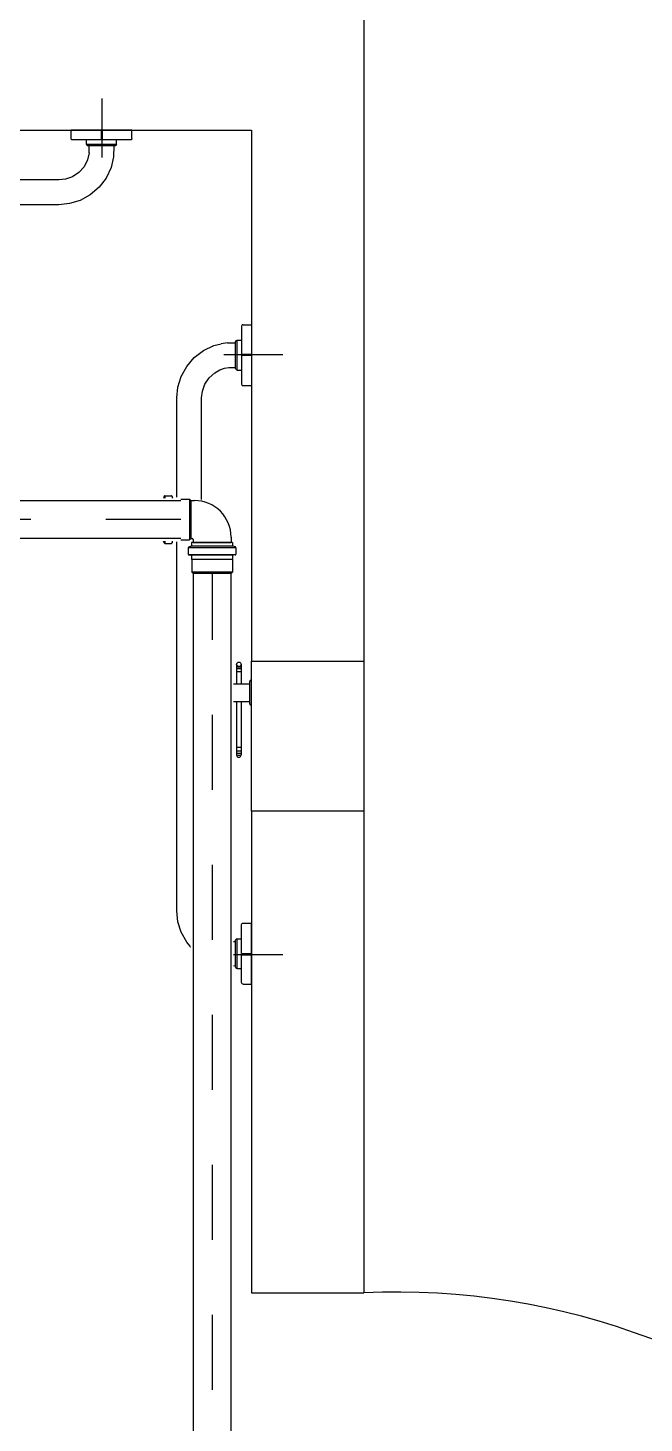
# Model space of a CAD drawing. Header units: inches. Extents: x 542787 to 543192, y 9574025 to 9574373.
# Drawn here: x 543044.643 to 543045.465, y 9574109.376 to 9574111.236 of the extents above; entities that cross this region are included whole.
import ezdxf
from ezdxf.enums import TextEntityAlignment as Align

# ---------------------------------------------------------------- set-up
doc = ezdxf.new("R2010")
doc.units = ezdxf.units.IN
doc.header["$MEASUREMENT"] = 0
doc.linetypes.add('CONTINU', pattern=[0])
doc.linetypes.add('DASHDOT', pattern=[1, 0.5, -0.25, 0, -0.25])
for name, color, linetype in [('EIXO', 8, 'Continuous'), ('I-ARQ', 8, 'Continuous'), ('I-ESGOTO', 6, 'Continuous')]:
    doc.layers.add(name, color=color, linetype=linetype)
doc.styles.add('25', font='ROMANS.SHX', dxfattribs={"width": 0.7, "height": 0.05})

# ---------------------------------------------------------------- blocks, each defined once
blk = doc.blocks.new('*U169')
at = {"color": 2}
blk.add_wipeout([(0.0285, 0), (0.0285, -5.0637), (-0.0285, -5.0637), (-0.0285, 0)], dxfattribs=at)
for p, q in [((-0.025, 0), (-0.025, -5.0637)), ((0.025, 0), (0.025, -5.0637))]:
    blk.add_line(p, q)
at = {"layer": 'EIXO', "linetype": 'DASHDOT', "ltscale": 0.01}
blk.add_line((0, 0), (0, -5.0637), dxfattribs=at)
blk = doc.blocks.new('*U188')
at = {"color": 1, "style": '25'}
for tag, flags, p in [('DESCRICAO', 1, (0, -0.1085)), ('MARCA', 1, (0, -0.1877)), ('QUANT.', 3, (0, -0.2718))]:
    blk.add_attdef(tag, text='', height=0.05, dxfattribs=dict(at, flags=flags)).set_placement(p, align=Align.CENTER)
at = {"color": 2}
blk.add_wipeout([(0.034, 0.049), (0.0295, 0.0494), (0.0295, 0.0554), (0.0293, 0.0554), (0.0293, 0.0709), (0.0262, 0.0718), (-0.0262, 0.0718), (-0.0293, 0.0709), (-0.0293, 0.0541), (-0.0295, 0.0539), (-0.0295, 0.0494), (-0.034, 0.049), (-0.034, 0.035), (-0.0295, 0.0338), (-0.0295, 0.0281), (-0.0275, 0.0281), (-0.0275, 0.0235), (-0.0266, 0.0141), (-0.0235, 0.0037), (-0.0202, -0.0028), (-0.014, -0.011), (-0.0095, -0.0153), (-0.0042, -0.0193), (0.0001, -0.0218), (0.0059, -0.0244), (0.0113, -0.026), (0.019, -0.0273), (0.0235, -0.0275), (0.0276, -0.0275), (0.0294, -0.0293), (0.0462, -0.0293), (0.0464, -0.0295), (0.0509, -0.0295), (0.0513, -0.034), (0.0653, -0.034), (0.0665, -0.0295), (0.07, -0.0295), (0.07, 0.0295), (0.0665, 0.0295), (0.0653, 0.034), (0.0513, 0.034), (0.0509, 0.0295), (0.0449, 0.0295), (0.0449, 0.0293), (0.0295, 0.0293), (0.0295, 0.0338), (0.034, 0.035)], dxfattribs=at)
for p, q in [((-0.0272, 0.07), (-0.0254, 0.0718)), ((-0.0272, 0.0532), (-0.0272, 0.07)), ((-0.0272, 0.07), (0.0271, 0.07)), ((0.0271, 0.07), (0.0253, 0.0718)), ((0.0271, 0.0532), (0.0271, 0.07)), ((-0.0318, 0.0374), (-0.0318, 0.0461)), ((-0.0309, 0.0471), (-0.0283, 0.0474)), ((-0.0308, 0.0469), (0.0308, 0.0469)), ((-0.0308, 0.0374), (0.0308, 0.0374)), ((-0.0274, 0.053), (-0.0272, 0.0532)), ((-0.0274, 0.0484), (-0.0274, 0.053)), ((-0.0272, 0.0532), (0.0271, 0.0532)), ((0.0273, 0.053), (0.0271, 0.0532)), ((0.0273, 0.0484), (0.0273, 0.053)), ((0.0309, 0.0471), (0.0283, 0.0474)), ((0.0318, 0.0374), (0.0318, 0.0461)), ((-0.0311, 0.0364), (-0.0281, 0.0356)), ((-0.0274, 0.0303), (-0.0274, 0.0347)), ((-0.0274, 0.0303), (0.0273, 0.0303)), ((-0.0254, 0.0235), (-0.0254, 0.0303)), ((0.0253, 0.0263), (0.0253, 0.0303)), ((0.0285, 0.0253), (0.0263, 0.0253)), ((0.0273, 0.0303), (0.0273, 0.0347)), ((0.0311, 0.0364), (0.0281, 0.0356)), ((0.0303, 0.0271), (0.0285, 0.0253)), ((0.0303, -0.0272), (0.0303, 0.0271)), ((0.0471, 0.0271), (0.0303, 0.0271)), ((0.0473, 0.0273), (0.0471, 0.0271)), ((0.0471, -0.0272), (0.0471, 0.0271)), ((0.0519, 0.0273), (0.0473, 0.0273)), ((0.0532, 0.0309), (0.0529, 0.0283)), ((0.0534, -0.0308), (0.0534, 0.0308)), ((0.0629, 0.0318), (0.0542, 0.0318)), ((0.0629, -0.0308), (0.0629, 0.0308)), ((0.0639, 0.0311), (0.0647, 0.0281)), ((0.07, 0.0273), (0.0656, 0.0273)), ((0.07, -0.0274), (0.07, 0.0273)), ((0.0285, -0.0254), (0.0235, -0.0254)), ((0.0303, -0.0272), (0.0285, -0.0254)), ((0.0471, -0.0272), (0.0303, -0.0272)), ((0.0473, -0.0274), (0.0471, -0.0272)), ((0.0519, -0.0274), (0.0473, -0.0274)), ((0.0532, -0.0309), (0.0529, -0.0283)), ((0.0629, -0.0318), (0.0542, -0.0318)), ((0.0639, -0.0311), (0.0647, -0.0281)), ((0.07, -0.0274), (0.0656, -0.0274))]:
    blk.add_line(p, q)
at = {"color": 8}
for p, q in [((-0.0254, 0.0718), (0.0253, 0.0718)), ((-0.0274, 0.053), (0.0273, 0.053)), ((-0.0274, 0.0474), (0.0273, 0.0474)), ((-0.0274, 0.0354), (0.0273, 0.0354)), ((0.0253, 0.0303), (-0.0254, 0.0303)), ((0.0285, -0.0254), (0.0285, 0.0253)), ((0.0473, -0.0274), (0.0473, 0.0273)), ((0.0529, -0.0274), (0.0529, 0.0273)), ((0.0649, -0.0274), (0.0649, 0.0273))]:
    blk.add_line(p, q, dxfattribs=at)
for centre, radius, start, end in [((-0.0308, 0.0461), 0.001, 95, 180), ((-0.0308, 0.0374), 0.001, 180, 255), ((-0.0284, 0.0484), 0.001, 275, 0), ((0.0283, 0.0484), 0.001, 180, 265), ((0.0308, 0.0461), 0.001, 0, 85), ((0.0308, 0.0374), 0.001, 285, 0), ((-0.0284, 0.0347), 0.001, 0, 75), ((0.0235, 0.0235), 0.0489, 180, 270), ((0.0263, 0.0263), 0.001, 180, 270), ((0.0283, 0.0347), 0.001, 105, 180), ((0.0519, 0.0283), 0.001, 270, 355), ((0.0542, 0.0308), 0.001, 90, 175), ((0.0629, 0.0308), 0.001, 15, 90), ((0.0656, 0.0283), 0.001, 195, 270), ((0.0519, -0.0284), 0.001, 5, 90), ((0.0542, -0.0308), 0.001, 185, 270), ((0.0629, -0.0308), 0.001, 270, 345), ((0.0656, -0.0284), 0.001, 90, 165)]:
    blk.add_arc(centre, radius, start, end)
blk = doc.blocks.new('*U189')
at = {"color": 2}
blk.add_wipeout([(0, 0.0285), (3.1836, 0.0285), (3.1836, -0.0285), (0, -0.0285)], dxfattribs=at)
for p, q in [((0, 0.025), (3.1836, 0.025)), ((0, -0.025), (3.1836, -0.025))]:
    blk.add_line(p, q)
at = {"layer": 'EIXO', "linetype": 'DASHDOT', "ltscale": 0.01}
blk.add_line((0, 0), (3.1836, 0), dxfattribs=at)

msp = doc.modelspace()

# ---------------------------------------------------------------- linework, layer by layer
at = {"layer": 'I-ARQ'}
for p, q in [((543045.091, 9574111.2501), (543045.091, 9574110.392)), ((543044.742, 9574111.0634), (543044.742, 9574111.1421)), ((543041.541, 9574111.1001), (543044.941, 9574111.1001)), ((543044.941, 9574111.1001), (543044.941, 9574110.392)), ((543044.941, 9574111.1001), (543044.941, 9574110.392)), ((543044.9043, 9574110.8011), (543044.983, 9574110.8011)), ((543044.9212, 9574110.3878), (543044.9212, 9574110.3617)), ((543044.9212, 9574110.3878), (543044.9212, 9574110.3617)), ((543044.9272, 9574110.384), (543044.9212, 9574110.384)), ((543044.9272, 9574110.384), (543044.9212, 9574110.384)), ((543044.9272, 9574110.3878), (543044.9272, 9574110.3617)), ((543044.9272, 9574110.3878), (543044.9272, 9574110.3617)), ((543044.941, 9574110.192), (543044.941, 9574110.392)), ((543044.941, 9574110.392), (543045.091, 9574110.392)), ((543044.941, 9574110.192), (543044.941, 9574110.392)), ((543045.091, 9574110.392), (543045.091, 9574110.192)), ((543044.9272, 9574110.3819), (543044.9212, 9574110.3819)), ((543044.9272, 9574110.3819), (543044.9212, 9574110.3819)), ((543044.9272, 9574110.3778), (543044.9212, 9574110.3778)), ((543044.9272, 9574110.3778), (543044.9212, 9574110.3778)), ((543044.9389, 9574110.3351), (543044.9389, 9574110.3651)), ((543044.9389, 9574110.3351), (543044.9389, 9574110.3651)), ((543044.906, 9574110.3372), (543044.906, 9574110.363)), ((543044.906, 9574110.3372), (543044.906, 9574110.363)), ((543044.9095, 9574110.3372), (543044.9095, 9574110.363)), ((543044.9095, 9574110.3372), (543044.9095, 9574110.363)), ((543044.9095, 9574110.3617), (543044.9389, 9574110.3617)), ((543044.9095, 9574110.3617), (543044.9389, 9574110.3617)), ((543044.9095, 9574110.3385), (543044.9389, 9574110.3385)), ((543044.9095, 9574110.3385), (543044.9389, 9574110.3385)), ((543044.9212, 9574110.3385), (543044.9212, 9574110.2671)), ((543044.9212, 9574110.3385), (543044.9212, 9574110.2671)), ((543044.9272, 9574110.3385), (543044.9272, 9574110.2671)), ((543044.9272, 9574110.3385), (543044.9272, 9574110.2671)), ((543044.9272, 9574110.2771), (543044.9212, 9574110.2771)), ((543044.9272, 9574110.2771), (543044.9212, 9574110.2771)), ((543044.9272, 9574110.2721), (543044.9212, 9574110.2721)), ((543044.9272, 9574110.2721), (543044.9212, 9574110.2721)), ((543044.9272, 9574110.2688), (543044.9212, 9574110.2688)), ((543044.9272, 9574110.2688), (543044.9212, 9574110.2688)), ((543044.9271, 9574110.2663), (543044.9214, 9574110.2663)), ((543044.9271, 9574110.2663), (543044.9214, 9574110.2663)), ((543045.091, 9574110.192), (543044.941, 9574110.192)), ((543044.941, 9574110.192), (543044.941, 9574109.5501)), ((543045.091, 9574110.192), (543045.091, 9574109.5501)), ((543044.9043, 9574110.0011), (543044.983, 9574110.0011)), ((543044.941, 9574109.5501), (543045.091, 9574109.5501))]:
    msp.add_line(p, q, dxfattribs=at)
at = {"layer": 'I-ARQ', "linetype": 'CONTINU'}
for points in [[(543044.7003, 9574111.0889), (543044.7003, 9574111.1001)], [(543044.7815, 9574111.1001), (543044.7003, 9574111.1001)], [(543044.7409, 9574111.0869), (543044.7409, 9574111.1001)], [(543044.7424, 9574111.0971), (543044.7409, 9574111.0971)], [(543044.7424, 9574111.0869), (543044.7424, 9574111.1001)], [(543044.7815, 9574111.0889), (543044.7815, 9574111.1001)], [(543044.7005, 9574111.0879), (543044.7003, 9574111.0889)], [(543044.7013, 9574111.0872), (543044.7005, 9574111.0879)], [(543044.7023, 9574111.0869), (543044.7013, 9574111.0872)], [(543044.7409, 9574111.0869), (543044.7023, 9574111.0869)], [(543044.7211, 9574111.081), (543044.7211, 9574111.0869)], [(543044.7214, 9574111.08), (543044.7211, 9574111.081)], [(543044.7609, 9574111.081), (543044.7211, 9574111.081)], [(543044.7221, 9574111.0793), (543044.7214, 9574111.08)], [(543044.7231, 9574111.079), (543044.7221, 9574111.0793)], [(543044.7589, 9574111.079), (543044.7231, 9574111.079)], [(543044.7246, 9574111.0698), (543044.7245, 9574111.079)], [(543044.7795, 9574111.0869), (543044.7424, 9574111.0869)], [(543044.7575, 9574111.079), (543044.757, 9574111.0645)], [(543044.7599, 9574111.0793), (543044.7589, 9574111.079)], [(543044.7606, 9574111.08), (543044.7599, 9574111.0793)], [(543044.7609, 9574111.081), (543044.7606, 9574111.08)], [(543044.7609, 9574111.081), (543044.7609, 9574111.0869)], [(543044.7805, 9574111.0872), (543044.7795, 9574111.0869)], [(543044.7812, 9574111.0879), (543044.7805, 9574111.0872)], [(543044.7815, 9574111.0889), (543044.7812, 9574111.0879)], [(543044.7223, 9574111.0603), (543044.7176, 9574111.0513)], [(543044.7246, 9574111.0698), (543044.7223, 9574111.0603)], [(543044.757, 9574111.0645), (543044.7536, 9574111.05)], [(543044.6931, 9574111.0346), (543044.6839, 9574111.0336)], [(543044.7021, 9574111.0379), (543044.6931, 9574111.0346)], [(543044.7106, 9574111.0435), (543044.7021, 9574111.0379)], [(543044.7176, 9574111.0513), (543044.7106, 9574111.0435)], [(543044.7471, 9574111.0362), (543044.7376, 9574111.0238)], [(543044.7536, 9574111.05), (543044.7471, 9574111.0362)], [(543044.6839, 9574111.0336), (543044.0002, 9574111.0336)], [(543044.7376, 9574111.0238), (543044.7259, 9574111.0137)], [(543044.6839, 9574111.0006), (543044.0002, 9574111.0006)], [(543044.6983, 9574111.002), (543044.6839, 9574111.0006)], [(543044.7125, 9574111.0064), (543044.6983, 9574111.002)], [(543044.7259, 9574111.0137), (543044.7125, 9574111.0064)], [(543044.9281, 9574110.8396), (543044.9278, 9574110.8386)], [(543044.9278, 9574110.8386), (543044.9278, 9574110.8015)], [(543044.9288, 9574110.8403), (543044.9281, 9574110.8396)], [(543044.9298, 9574110.8406), (543044.9288, 9574110.8403)], [(543044.9298, 9574110.8406), (543044.941, 9574110.8406)], [(543044.941, 9574110.8406), (543044.941, 9574110.7594)], [(543044.8771, 9574110.8062), (543044.8909, 9574110.8127)], [(543044.8909, 9574110.8127), (543044.9006, 9574110.815)], [(543044.9091, 9574110.8163), (543044.9199, 9574110.8166)], [(543044.9199, 9574110.818), (543044.9202, 9574110.819)], [(543044.9199, 9574110.7822), (543044.9199, 9574110.818)], [(543044.9202, 9574110.819), (543044.9209, 9574110.8197)], [(543044.9209, 9574110.8197), (543044.9219, 9574110.82)], [(543044.9219, 9574110.82), (543044.9278, 9574110.82)], [(543044.9219, 9574110.7802), (543044.9219, 9574110.82)], [(543044.8546, 9574110.785), (543044.8647, 9574110.7967)], [(543044.8647, 9574110.7967), (543044.8771, 9574110.8062)], [(543044.9278, 9574110.8015), (543044.941, 9574110.8015)], [(543044.9278, 9574110.8), (543044.941, 9574110.8)], [(543044.9278, 9574110.8), (543044.9278, 9574110.7614)], [(543044.938, 9574110.8015), (543044.938, 9574110.8)], [(543044.8473, 9574110.7716), (543044.8546, 9574110.785)], [(543044.8844, 9574110.7697), (543044.8922, 9574110.7767)], [(543044.9107, 9574110.7837), (543044.9199, 9574110.7837)], [(543044.9202, 9574110.7812), (543044.9199, 9574110.7822)], [(543044.9209, 9574110.7805), (543044.9202, 9574110.7812)], [(543044.9219, 9574110.7802), (543044.9209, 9574110.7805)], [(543044.9219, 9574110.7802), (543044.9278, 9574110.7802)], [(543044.8415, 9574110.743), (543044.8429, 9574110.7575)], [(543044.8429, 9574110.7575), (543044.8473, 9574110.7716)], [(543044.8755, 9574110.7522), (543044.8788, 9574110.7612)], [(543044.8788, 9574110.7612), (543044.8844, 9574110.7697)], [(543044.9278, 9574110.7614), (543044.9281, 9574110.7604)], [(543044.9281, 9574110.7604), (543044.9288, 9574110.7596)], [(543044.9288, 9574110.7596), (543044.9298, 9574110.7594)], [(543044.9298, 9574110.7594), (543044.941, 9574110.7594)], [(543044.8415, 9574110.0593), (543044.8415, 9574110.743)], [(543044.8745, 9574110.743), (543044.8755, 9574110.7522)], [(543044.8745, 9574110.0593), (543044.8745, 9574110.743)], [(543044.8429, 9574110.0448), (543044.8415, 9574110.0593)], [(543044.8755, 9574110.0501), (543044.8745, 9574110.0593)], [(543044.8788, 9574110.041), (543044.8755, 9574110.0501)], [(543044.8473, 9574110.0307), (543044.8429, 9574110.0448)], [(543044.8546, 9574110.0173), (543044.8473, 9574110.0307)], [(543044.8844, 9574110.0326), (543044.8788, 9574110.041)], [(543044.8922, 9574110.0256), (543044.8844, 9574110.0326)], [(543044.9278, 9574110.0409), (543044.9281, 9574110.0419)], [(543044.9278, 9574110.0023), (543044.9278, 9574110.0409)], [(543044.9281, 9574110.0419), (543044.9288, 9574110.0427)], [(543044.9288, 9574110.0427), (543044.9298, 9574110.0429)], [(543044.9298, 9574110.0429), (543044.941, 9574110.0429)], [(543044.941, 9574109.9617), (543044.941, 9574110.0429)], [(543044.8647, 9574110.0055), (543044.8546, 9574110.0173)], [(543044.9012, 9574110.0209), (543044.8922, 9574110.0256)], [(543044.9107, 9574110.0186), (543044.9012, 9574110.0209)], [(543044.9107, 9574110.0186), (543044.9199, 9574110.0186)], [(543044.9199, 9574110.02), (543044.9202, 9574110.0211)], [(543044.9199, 9574109.9843), (543044.9199, 9574110.02)], [(543044.9202, 9574110.0211), (543044.9209, 9574110.0218)], [(543044.9209, 9574110.0218), (543044.9219, 9574110.0221)], [(543044.9219, 9574110.0221), (543044.9278, 9574110.0221)], [(543044.9219, 9574109.9823), (543044.9219, 9574110.0221)], [(543044.8771, 9574109.9961), (543044.8647, 9574110.0055)], [(543044.8909, 9574109.9896), (543044.8771, 9574109.9961)], [(543044.9278, 9574110.0023), (543044.941, 9574110.0023)], [(543044.9278, 9574110.0008), (543044.941, 9574110.0008)], [(543044.9278, 9574109.9637), (543044.9278, 9574110.0008)], [(543044.938, 9574110.0008), (543044.938, 9574110.0023)], [(543044.9054, 9574109.9861), (543044.8909, 9574109.9896)], [(543044.9199, 9574109.9856), (543044.9054, 9574109.9861)], [(543044.9202, 9574109.9833), (543044.9199, 9574109.9843)], [(543044.9209, 9574109.9825), (543044.9202, 9574109.9833)], [(543044.9219, 9574109.9823), (543044.9209, 9574109.9825)], [(543044.9219, 9574109.9823), (543044.9278, 9574109.9823)], [(543044.9281, 9574109.9627), (543044.9278, 9574109.9637)], [(543044.9288, 9574109.962), (543044.9281, 9574109.9627)], [(543044.9298, 9574109.9617), (543044.9288, 9574109.962)], [(543044.9298, 9574109.9617), (543044.941, 9574109.9617)]]:
    msp.add_lwpolyline(points, dxfattribs=at)
at = {"layer": 'I-ARQ', "linetype": 'Continuous'}
for points in [[(543044.9091, 9574110.8163), (543044.9006, 9574110.815)], [(543044.8922, 9574110.7767), (543044.8986, 9574110.7804)], [(543044.8986, 9574110.7804), (543044.9049, 9574110.7828)], [(543044.9049, 9574110.7828), (543044.9107, 9574110.7837)]]:
    msp.add_lwpolyline(points, dxfattribs=at)
at = {"layer": 'I-ARQ'}
msp.add_circle((543044.9242, 9574110.3878), 0.003, dxfattribs=at)
msp.add_circle((543044.9242, 9574110.3878), 0.003, dxfattribs=at)
for centre, radius, start, end in [((543044.94, 9574110.3654), 0.00108, 342.7498, 197.2502), ((543044.94, 9574110.3654), 0.00108, 342.7498, 197.2502), ((543044.9078, 9574110.3626), 0.00182, 13.2763, 166.7237), ((543044.9078, 9574110.3626), 0.00182, 13.2763, 166.7237), ((543044.9078, 9574110.3376), 0.00182, 193.2763, 346.7237), ((543044.9078, 9574110.3376), 0.00182, 193.2763, 346.7237), ((543044.94, 9574110.3348), 0.00108, 162.7498, 17.2502), ((543044.94, 9574110.3348), 0.00108, 162.7498, 17.2502), ((543044.9242, 9574110.2671), 0.003, 180, 0), ((543044.9242, 9574110.2671), 0.003, 180, 0), ((543045.1349, 9574108.5949), 0.9562, 359.1118, 92.6331)]:
    msp.add_arc(centre, radius, start, end, dxfattribs=at)

# ---------------------------------------------------------------- next in the draw order: block references
at = {"layer": 'I-ESGOTO', "xscale": -1}
msp.add_blockref('*U169', (543044.8884, 9574110.5207), dxfattribs=at)

# ---------------------------------------------------------------- next in the draw order: block references
at = {"layer": 'I-ESGOTO', "rotation": 180}
msp.add_blockref('*U188', (543044.8884, 9574110.5808), dxfattribs=at)

# ---------------------------------------------------------------- next in the draw order: block references
at = {"layer": 'I-ESGOTO', "xscale": -1}
msp.add_blockref('*U189', (543044.8467, 9574110.5808), dxfattribs=at)

doc.saveas('drawing.dxf')
